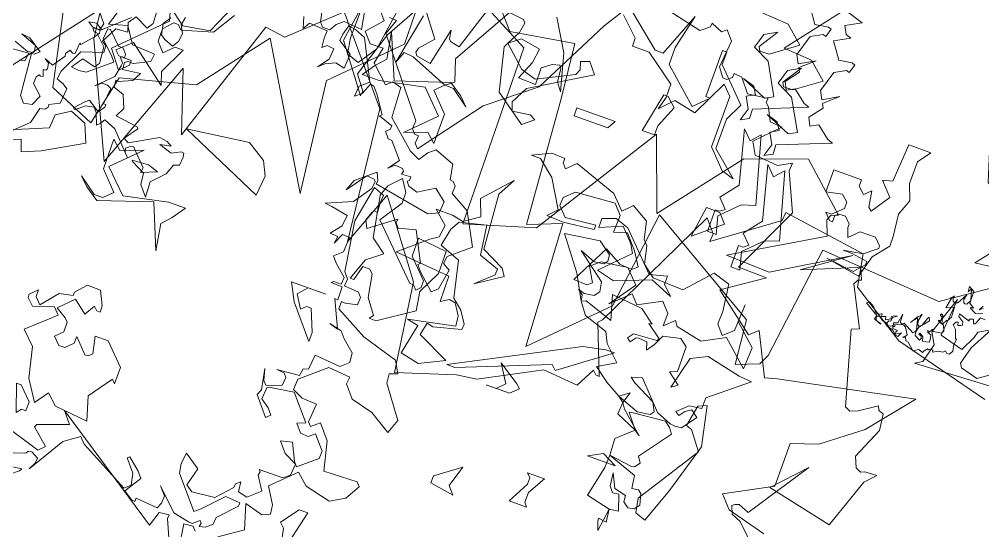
# Model space of a CAD drawing. Header units: metres. Extents: x -71 to 881, y -503 to 661.
# Drawn here: x 170.126 to 174.411, y 543.373 to 545.649 of the extents above; entities that cross this region are included whole.
import ezdxf

# ---------------------------------------------------------------- set-up
doc = ezdxf.new("R2010")
doc.units = ezdxf.units.M
doc.layers.add('04. Pisos', color=8, linetype='Continuous', lineweight=5)
doc.layers.add('ARBRE', color=100, linetype='Continuous', lineweight=13, true_color=0x00ff3f)

# ---------------------------------------------------------------- blocks, each defined once
blk = doc.blocks.new('WMF2', base_point=(0, 0.01))
at = {"color": 251, "lineweight": 0, "true_color": 0x636466}
for points in [[(81.23, -212.64), (86.45, -202.37), (92.4, -197.64), (98.49, -189.57), (98.99, -190.16), (98.92, -191.16), (99.46, -191.2), (99.98, -191.79), (99.88, -192.88), (107.36, -202.17), (106.64, -204.2), (107.63, -204.27)], [(174.7, -43.59), (173.01, -29.2), (166.39, -14.78), (160.89, -29.58), (158.19, -21.39), (152.68, -38.14), (149.95, -37.75), (143.85, -43.43), (139.57, -38.33), (135.29, -33.25), (133.39, -15.7), (130.63, -23.1), (123.64, -13.73), (121.99, -1.9), (114.39, -4.34), (111.72, -4.67), (103.98, -8.76), (99.27, -8.35), (97.95, -10.89), (97.46, -10.41), (97.02, -10.37), (99.54, -16.88), (99.06, -17.38), (95.41, -24.9), (90.83, -34.32), (89.42, -32.65), (89.51, -31.56), (81.64, -37.29), (81.55, -38.39), (70.38, -36.78), (69.61, -32.48), (62.22, -27.79), (49.27, -24.43)], [(39.67, -158.01), (44.92, -159.4), (46.44, -161.06), (40.43, -164.26), (40.42, -170.12), (36.91, -171.27), (31.95, -175.08), (27.13, -180.99), (44.83, -177.37), (46.41, -176.96), (49.12, -182.48), (50.2, -181.46), (55.69, -185.68), (50.55, -189.17), (54.41, -189.22), (50.23, -198.2), (52.48, -203.12), (52.39, -204.21), (54.12, -203.26), (57.28, -203.53), (58.15, -205.15), (55.25, -208.11), (56.89, -208.24), (57.74, -209.97), (58.25, -210.45), (58.2, -211), (60.88, -210.67), (62.28, -212.43), (63.37, -212.54), (63.42, -211.98), (64, -211.48), (64.56, -211.53), (65.45, -212.71), (65.14, -216.33), (66.13, -217.51), (66.73, -217.02), (68.24, -217.69), (68.28, -217.15), (69.45, -216.26), (77.76, -218.17), (81.23, -212.64), (81.23, -212.64)], [(122.03, -4.59), (121.2, -8.62), (122.72, -8.94), (116.58, -10.22), (116.74, -11.56), (117.68, -13), (118.53, -13.17), (119.53, -12.5), (119.62, -15.95), (127.05, -16.59), (123.52, -19.64), (122.5, -20.31), (122.25, -21.93), (124.05, -23.52), (121.84, -23.52), (120.32, -23.2), (118.31, -24.55), (119.17, -26.74), (115.88, -30.39), (117.14, -28.09), (116.53, -20.76), (113.49, -19.25), (112.89, -18.34), (116.25, -16.14), (114.07, -18.14), (114, -18.92), (116.7, -19.9), (117.23, -23.8), (120.73, -22.94), (121.42, -21.76), (121.9, -19.39), (119.14, -18.3), (118.02, -13.51), (116.67, -12.35), (115.65, -10.82), (115.72, -10.05), (119.34, -9.11), (120.19, -9.29), (120.53, -7.61), (116.29, -5.59), (119.5, -4.04), (122.03, -4.59), (122.03, -4.59)], [(100.3, -13.3), (97.37, -13.9), (96.16, -13.9), (102.61, -9.16), (103.21, -9.75), (114.9, -5.14), (116, -5.14), (100.3, -13.3), (100.3, -13.3)], [(227.2, -134.24), (237.13, -121.84), (221.43, -123.58)], [(178.67, -34.61), (175.87, -21.54), (169.72, -18.91), (168.26, -25.61), (158.55, -28.14), (151.66, -37.02), (141.23, -19.49), (142.97, -34.33), (135.13, -42.17), (135.3, -53.01)], [(129.01, -55.27), (122.91, -48.29), (114.53, -49.68), (113.77, -42.55), (112.45, -25.61), (108.09, -27.35), (107.21, -10.78), (98.49, -19.49), (96.74, -32.59), (81.64, -23.67), (81.04, -17.76), (78.09, -18.94), (77.45, -20.28), (75.41, -35.48), (59.11, -34.32), (48.77, -41.31), (47.36, -41.88), (58.37, -50.92), (61.87, -62.25), (50.47, -66), (62.16, -71.92), (61.59, -70.48), (52.23, -72.98), (53.36, -78.3)], [(40.11, -155.63), (43.05, -158.46), (44.35, -159.02), (44.76, -160.04), (44.45, -160.3), (43.92, -160.51), (42.49, -159.91), (37.1, -168.03), (40.97, -163.9), (32.15, -161.95), (29.82, -168.64), (28.52, -170), (30.14, -169.93), (30.65, -169.72), (31.37, -170.03), (31.94, -171.46), (30.17, -175.61), (30.45, -177.74), (31.15, -178.04), (31.35, -178.56), (33.6, -177.07), (34.61, -176.66), (35.32, -176.96), (38.04, -186.65), (37.02, -187.05), (39.7, -192.27), (39.35, -192.88), (38.94, -193.04), (39.56, -194.57), (39.97, -194.4), (46.81, -191.62), (41.05, -195.63), (50.47, -189.97), (56.38, -190.15), (44.99, -196.88), (45.76, -198.84), (45.47, -199.54), (44.55, -199.92), (50.64, -205.39), (58.51, -202.62), (66.66, -192.17), (70.16, -201.76), (80.62, -185.19), (89.7, -182.43), (90.01, -206.45), (97.85, -210.62)], [(95.41, -24.9), (93.1, -25.5), (93.1, -24.4), (91.88, -23.19), (94.81, -24.4), (99.43, -22.59), (101.87, -23.19), (98.33, -26.72), (98.94, -27.82), (100.65, -29.64), (103.57, -28.43), (103.57, -29.64), (101.87, -30.26), (100.05, -29.64), (95.41, -24.9), (95.41, -24.9)], [(57.77, -28.84), (58.63, -30.3), (56.93, -35.37), (57.37, -30.33), (54.22, -29.5), (53.25, -31.47), (53.04, -32.3), (51.55, -33.16), (53.17, -30.11), (53.78, -27.79), (53.47, -27.25), (51.12, -26.63), (45.81, -30.31), (45.66, -26.44), (59.37, -25.77), (58.42, -26.33), (57.77, -28.84), (57.77, -28.84)], [(52.7, -34.11), (53.34, -34.14), (53.62, -33.41), (53.77, -33.15), (53.9, -33.1), (53.97, -33.15), (54.13, -33.69), (54.66, -33.51), (54.57, -33.25), (56.09, -33.72), (56.03, -33.37), (55.31, -32.87), (55.2, -32.49), (55.39, -32.36), (55.77, -32.24), (55.88, -32.62), (56.15, -32.56), (56.36, -32.12), (55.85, -31.63), (55.46, -30.55), (55.3, -30.46), (55.43, -29.76), (55.24, -28.88), (55.5, -28.39), (55.87, -28.34), (56.16, -28.62), (56.42, -28.33), (56.99, -28.28), (57.65, -27.88), (57.72, -28.12), (58.03, -28.17), (58.25, -27.98), (58.41, -28.05), (58.73, -27.66), (58.86, -27.41), (59.43, -27.6), (60.1, -27.17), (61.07, -28.04), (61.37, -28.09), (61.58, -28.52), (61.97, -28.4), (61.62, -28.65), (61.49, -28.9), (62.03, -29.74), (62.37, -29.92), (63.43, -29.61), (63.34, -29.34), (63.61, -29.26), (63.52, -29), (62.86, -28.99), (63.01, -28.72), (62.94, -28.47), (62.26, -28.88), (62.57, -28.28), (62.89, -28.34), (63.48, -28.85), (64.34, -29.1), (64.6, -29.45), (65.11, -29.53), (65.65, -29.92), (65.93, -29.83), (66.02, -29.66), (65.89, -29.26), (65.11, -29.09), (65.26, -29.04), (66.15, -29.41), (66.02, -29.89), (67.84, -30.97), (67.51, -31.22), (66.81, -30.85), (66.26, -30.24), (65.89, -30.14), (65.56, -30.31), (65.43, -30.34), (65.4, -29.99), (64.88, -30.15), (64.76, -29.76), (64.15, -30.11), (64.22, -30.34), (64, -30.58), (63.48, -30.72), (64.02, -30.36), (64.06, -29.83), (64.32, -29.76), (64.47, -29.5), (64.37, -29.25), (64.12, -29.12), (63.68, -29.31), (63.59, -29.47), (63.68, -29.74), (63.15, -29.91), (62.91, -31.2), (62.89, -30.2), (62.83, -30.07), (62.59, -29.93), (62.37, -30.14), (60.91, -29.37), (60.7, -29.58), (60.56, -29.85), (60.92, -31.25), (60.95, -31.35), (61.49, -30.77), (61.62, -30.52), (60.95, -31.58), (60.73, -31.77), (60.58, -32.05), (60.79, -31.06), (60.63, -30.55), (60.45, -30.45), (60.1, -30.71), (59.75, -31.73), (59.62, -31.98), (59.42, -31.56), (60.41, -30.31), (60.57, -29.63), (60.56, -29.41), (60.48, -29.15), (59.78, -28.78), (59.61, -29.12), (59.81, -29.35), (60.09, -29.48), (59.99, -29.66), (59.52, -29.31), (59.36, -28.78), (58.88, -28.85), (58.48, -28.96), (58.53, -29.53), (58.63, -29.93), (59.11, -30.07), (59.2, -30.34), (58.98, -30.11), (58.66, -30.69), (58.5, -30.4), (57.42, -30.59), (57.23, -30.94), (57.5, -31.63), (57.97, -31.77), (58.34, -31.96), (58.03, -32.11), (58.06, -32.48), (58.09, -32.59), (58.37, -32.72), (58.26, -32.91), (58, -32.77), (57.77, -31.77), (57.68, -31.73), (57.33, -32.4), (57.28, -32.27), (56.9, -32.97), (56.98, -34.3), (57.97, -33.85), (57.74, -35.15), (57.85, -35.31), (57.61, -35.42), (57.47, -35.67), (57.52, -35.37), (57.39, -34.96), (57.14, -34.83), (56.74, -34.96), (56.01, -36.34), (56.16, -35.64), (56.04, -35.25), (55.87, -35.15), (55.61, -35.22), (55.28, -35.83), (55.72, -37.28), (56, -36.77), (56.07, -37.45), (55.3, -37.06), (55.27, -35.48), (54.61, -35.03), (54.96, -35), (55.02, -34.9), (54.16, -34.45), (53.24, -34.74)], [(53.43, -35.41), (53.84, -35.06), (53.53, -35.66)], [(169.87, -28.84), (169.25, -28.23), (167.56, -28.23), (167.56, -27.6), (168.66, -26.5), (170.48, -28.84), (164.64, -34.67), (165.12, -36.39), (162.8, -34.67), (159.28, -35.28), (156.97, -40.52)], [(156.97, -38.21), (158.8, -35.28), (162.8, -34.07), (163.41, -34.67), (164.03, -34.67), (165.12, -33.45), (165.12, -31.75), (164.03, -30.53), (162.8, -31.75), (161.71, -31.75), (163.41, -28.23), (162.8, -26.5), (168.04, -30.53), (169.87, -28.84), (169.87, -28.84)], [(85.82, -32.33), (85.2, -32.33), (84.59, -32.83), (85.82, -34.04), (83.99, -36.36), (85.82, -43.43), (84.59, -42.2), (83.5, -43.43), (81.06, -34.64), (82.88, -34.04), (85.2, -31.73), (84.59, -29.42), (85.82, -29.42), (85.82, -32.33), (85.82, -32.33)], [(127.86, -39.54), (126.03, -38.33), (124.94, -37.24), (127.24, -38.94), (128.46, -38.94), (129.55, -37.85), (127.24, -35.41), (127.24, -31.39), (128.46, -32.48), (131.38, -31.39), (127.86, -34.91), (130.76, -37.85), (136.62, -36.62), (138.93, -36.62), (137.71, -38.33), (136.62, -39.54), (137.23, -43.08), (134.79, -37.24), (127.86, -39.54), (127.86, -39.54)], [(90.23, -35.66), (89.63, -35.66), (89.02, -36.14), (90.23, -37.37), (88.4, -39.67), (90.23, -46.74), (89.02, -45.52), (87.92, -46.74), (85.48, -37.97), (87.31, -37.37), (89.63, -35.05), (89.02, -32.72), (90.23, -32.72), (90.23, -35.66), (90.23, -35.66)], [(70.82, -34.21), (69.59, -35.56), (69.59, -35.99), (71.7, -36.34), (72.94, -36.34), (70.38, -36.78), (68.72, -38.1), (68.72, -38.45), (69.59, -39.32), (71.7, -39.32), (72.94, -38.1), (73.38, -39.32), (73.38, -39.76), (74.16, -40.55), (75.04, -40.55), (75.48, -40.2), (75.48, -39.32), (75.92, -39.32), (76.72, -40.2), (75.92, -40.2), (74.6, -41.44), (74.6, -42.32), (75.48, -43.11), (77.6, -42.67), (77.6, -45.66), (73.81, -45.66), (73.81, -44.79), (72.94, -44), (72.05, -44.79), (71.7, -42.67), (71.26, -42.32), (69.59, -44.79), (71.26, -46.54), (69.94, -46.89), (69.59, -52), (66.59, -52), (67.83, -50.32), (67.83, -47.34), (67.04, -45.22), (67.83, -43.11), (67.48, -40.2), (67.48, -38.89), (69.16, -36.78), (69.94, -33.86), (74.6, -34.65), (70.82, -34.21), (70.82, -34.21)], [(117.85, -52.09), (115.45, -48.04), (114.13, -43.19), (114.93, -44.29), (115.11, -45.98), (115.4, -46.38), (116.35, -46.16), (117.52, -45.28), (117.5, -42.97), (119.86, -43.05), (118.8, -45.54), (118.53, -47.44), (121.17, -47.9), (122.64, -46.8), (121.69, -48.6), (121.49, -49.97), (121.78, -50.35), (123.77, -50.57), (128.28, -42.59), (127.38, -39.75), (128.46, -38.94), (133.52, -40.99), (134.82, -41.11), (135.39, -39.6), (134.06, -46.44)], [(135.36, -46.55), (137.61, -42.55), (139.52, -36.52), (138.12, -34.62), (138.22, -33.95), (142.72, -39.97), (141.89, -45.21), (141.95, -40.55), (141.61, -38.48), (139.96, -37.89), (138.27, -40.36), (137.04, -48.82)], [(135.07, -48.6), (131.68, -44.07), (133.27, -42.27), (133.42, -41.67), (133.14, -41.28), (131.16, -40.93), (130.09, -45.87), (129.9, -44.79), (129.67, -44.48), (128.38, -44.23), (126.63, -49.66)], [(122.64, -46.8), (119.8, -44.2), (117.78, -43.62), (113.05, -45.94), (112.69, -46.71), (113.05, -47.75), (111.9, -48.16), (110.76, -46.76), (118.41, -42.1), (119.56, -39.88), (119.15, -38.74), (116.82, -39.05), (116.04, -38.68), (117.45, -37.54), (121.56, -40.46), (122.95, -46.17), (122.64, -46.8), (122.64, -46.8)], [(99.65, -46.23), (100.87, -43.31), (100.87, -42.08), (102.57, -42.08), (101.47, -47.33), (100.87, -47.33), (99.65, -46.23), (99.65, -46.23)], [(82.59, -63.67), (82.02, -62.61), (81.29, -62.4), (83.29, -61.31), (81.8, -59.17), (80.03, -59.45), (79.63, -59.31), (79.98, -58.16), (80.39, -58.29), (81.86, -57.49), (82.69, -54.71), (82.12, -53.66), (80.09, -54.82), (81.89, -53.24), (81.61, -52.7), (82.93, -50.96), (82.44, -49.93), (81.38, -50.49), (79.67, -49.09), (78.94, -48.87), (85.72, -46.19), (85.64, -44.92), (86.71, -44.35), (86.21, -45.98), (87.01, -47.47), (85.95, -48.04), (86.55, -49.02), (88.1, -49.47), (84.71, -48.03), (83.64, -48.6), (85.9, -52.66), (88.14, -53.77), (87.55, -55.72), (85.96, -56.58), (87.61, -54.06), (87.34, -53.53), (86.07, -53.59), (82.77, -55.98), (85.1, -58.01), (88.93, -58.28), (83.26, -65.56), (80.58, -64.76), (82.59, -63.67), (82.59, -63.67)], [(87.73, -64.61), (86.24, -62.48), (84.47, -62.76), (84.07, -62.63), (84.4, -61.49), (84.81, -61.62), (86.3, -60.82), (87.13, -58.03), (86.56, -56.98), (84.52, -58.13), (86.33, -56.54), (86.04, -56.01), (87.37, -54.28), (86.87, -53.24), (85.82, -53.82), (84.11, -52.42), (83.35, -52.19), (90.12, -49.5), (90.07, -48.23), (91.12, -47.66), (90.64, -49.3), (91.42, -50.77), (90.37, -51.37), (90.96, -52.33), (92.52, -52.8), (89.13, -51.34), (88.07, -51.91), (90.31, -55.97), (92.58, -57.08), (91.99, -59.05), (90.39, -59.91), (92.05, -57.37), (91.75, -56.85), (90.49, -56.9), (87.19, -59.31), (89.51, -61.33), (93.35, -61.59)], [(108.98, -204.68), (108.09, -203.61), (109.95, -201.54), (108.82, -200.21), (107.05, -200.28), (107.47, -198.09), (105.17, -195.92), (104.39, -196.59), (103.18, -196.28), (102.97, -192.24), (99.24, -188.97), (97.85, -188.34), (97.03, -189.52), (96.18, -190.24), (93.53, -189.23), (93.18, -187.24), (92.71, -187.16), (92.29, -186.66), (92.32, -185.67), (89.73, -184.22), (87.53, -180.05), (90.18, -177.78), (90.31, -176.8), (89.34, -176.22), (89.8, -173.49), (90.58, -172.83), (92.72, -174.77), (93.38, -175.55), (93.1, -175.8), (95.08, -179.67), (97.34, -179.08), (97.82, -179.64), (97.78, -180.15), (101.14, -177.68), (101.63, -178.7), (101.22, -179.9), (100.95, -180.15), (100.54, -180.1), (100.64, -181.36), (100.55, -182.4), (102.01, -182.98), (102.92, -178.07), (101.94, -171.52), (101.24, -170.69), (101.31, -169.75), (99.34, -169.6), (98.87, -169.05), (98.94, -168.01), (100.49, -167.68), (101, -167.72), (101.03, -166.73), (96.75, -164.41), (91.89, -162.99), (91.03, -161.43), (92.05, -161.03), (91.94, -159.79), (89, -155.76), (89.67, -153.85), (92.49, -155.57), (95.44, -156.33), (96.81, -157.94), (96.68, -158.92), (99.66, -159.16), (102.89, -156.4), (103, -154.96), (101.56, -154.29), (99.54, -154.17), (99.73, -151.7), (99.31, -151.21), (98.26, -152.1), (96.65, -150.2), (95.72, -146.4), (91.23, -146.56), (90.77, -146.01), (91.89, -144.08), (93.76, -142.97), (97.21, -143.77), (98.75, -145.15), (101.81, -142.17), (100.48, -140.04), (100.32, -138.84), (101.34, -138.36), (103.76, -139.06), (102.79, -135.77), (105.69, -133.77)], [(108.73, -133.49), (109.15, -133.99), (110.39, -133.89), (109.93, -130.65)], [(111.62, -131.51), (112.63, -133.81), (112.58, -134.33), (113.9, -134.17), (114.51, -132.19), (129.81, -142.39), (128.59, -140.94), (132.57, -139.47), (132.73, -139.13), (130.53, -137.19), (131.32, -136.44), (136.79, -138.11)], [(134.72, -131.45), (132.62, -133.14), (132.44, -133.48), (135.45, -133.06)], [(138.75, -133.52), (132.62, -135.52), (132.46, -135.87), (131.99, -135.96), (131.01, -135.45), (131.05, -134.73), (131.55, -133.76), (128.65, -138.59), (126.7, -139.98), (125.97, -139.17), (125.32, -138.84), (119.23, -135.58), (118.45, -136.25), (118.79, -137.79), (120.16, -139.39), (119.88, -139.63), (118.23, -138.25), (117.58, -137.48), (118.99, -135.3), (117.81, -134.49), (117.3, -134.44), (117.31, -134.91), (114.32, -134.66), (114, -135.42), (113.97, -136.41), (114.88, -137.47), (112.09, -134.75), (109.9, -134.31), (109.39, -134.27), (108.55, -134.98), (108.32, -134.71), (108.41, -134.24), (107.65, -134.4), (106.82, -135.1), (106.74, -136.05), (104.54, -138.4), (104.55, -138.87), (106.51, -139.03), (108.95, -136.47), (109.72, -135.82), (113.14, -139.82), (113.34, -141.07), (113.17, -142.56), (111.11, -141.15), (111.72, -138.72), (110.83, -138.12), (107.79, -138.4), (105.92, -140.47), (105.88, -141), (105.33, -141.47), (105.18, -140.15), (103.95, -139.86), (102.35, -141.23), (103.5, -143.03), (103.41, -143.5), (103.65, -143.77), (100.39, -143.77), (99.59, -144.43), (99.47, -145.98), (101.18, -146.84), (102.3, -148.17), (100.78, -148.52), (99.7, -146.26), (99.24, -145.7), (96.84, -147.73), (96.81, -148.71), (98.38, -150.55), (99.16, -149.88), (100.2, -149.96), (101.09, -151.02), (100.03, -151.47), (102.77, -154.68), (106.07, -154.17), (106.29, -153.98), (106.42, -152.45), (105.24, -151.63), (104.58, -150.84), (105.14, -150.36), (107.17, -152.77), (106.84, -153.51), (107.36, -156.24), (106.96, -154.77), (106.52, -154.26), (104.73, -154.84), (104.51, -155.03), (104.42, -156.07), (104.84, -156.57), (105.88, -156.64), (102.86, -156.92), (102.73, -157.89), (102.04, -158.1), (101.88, -160.07), (98.36, -159.78), (97.31, -160.68), (97.47, -161.98), (99.06, -163.31), (99.78, -164.14), (101.47, -164.52), (100.3, -164.17), (101.94, -167.79), (101.51, -167.75), (101.59, -169.52), (103.08, -169.59), (102.8, -169.82), (101.82, -169.79), (101.75, -170.73), (103.34, -172.15), (104, -172.92), (102.95, -173.82), (102.84, -175.84), (103.82, -175.87), (104.45, -174.47), (104.32, -175.45), (105.36, -175.53), (104.26, -176.94), (104.08, -178.42), (106.33, -178.82), (107.3, -178.94), (103.92, -180.38), (102.29, -182.75), (102.16, -183.73), (102.39, -184), (103.43, -184.08), (105.34, -181.48), (104.76, -182.94), (102.36, -184.98), (101.88, -183.96), (101.97, -183.49), (94.36, -182.12), (93.06, -182.73), (92.94, -184.28), (94.55, -185.59), (96.67, -184.27), (97.88, -184.67), (98.3, -185.17), (98.08, -185.36), (98.04, -185.87), (99.3, -185.77), (99.21, -186.22), (99.44, -186.5), (100.48, -186.59), (101.25, -185.92), (100.16, -187.33), (101.95, -189.45), (102.48, -189.49), (103.14, -190.28), (102.64, -190.71), (102.6, -191.22), (104.51, -191.89), (104.23, -192.12), (105.81, -194.43), (106.51, -195.26), (106.98, -195.35), (107.6, -193.84), (108.41, -193.19), (108.29, -194.62), (107.17, -195.57), (109.76, -200.75), (111.21, -201.34), (112.19, -201.47), (112.55, -200.2), (112.63, -199.28), (110.76, -198.09), (110.9, -196.12), (112.13, -196.43), (113.42, -195.8), (114.19, -195.14), (113.09, -196.56), (112.98, -198.01), (113.96, -198.14), (114.51, -197.67), (114.61, -198.91), (114.58, -199.9), (117.07, -200.09), (117.61, -199.16), (118.02, -200.63)], [(116.12, -202.24), (115.77, -200.72), (115.3, -200.17), (114.31, -200.14), (113.77, -201.07), (112.93, -201.79), (110.47, -201.58), (110.98, -204.31)], [(105.82, -129.54), (97.54, -134.76), (98.14, -137.7), (98.75, -138.3), (97.05, -140.62), (95.83, -140.62), (97.05, -135.38), (101.69, -130.15), (105.21, -126.6), (106.3, -127.7), (105.82, -129.54), (105.82, -129.54)], [(134.49, -141.88), (134.49, -140.66), (135.1, -140.66), (135.58, -140.05), (136.81, -143.6), (136.19, -143.6), (134.49, -141.88), (134.49, -141.88)], [(132.52, -143.85), (133.8, -142.07), (135.57, -144.77), (136.49, -148.75), (138.25, -150.51), (134.73, -153.67), (135.57, -154.51), (138.25, -153.67), (139.17, -154.51), (139.17, -154.97), (138.25, -155.89), (138.25, -154.97), (137.42, -154.14), (135.57, -156.36), (133.8, -156.73), (133.8, -157.19), (132.52, -158.58), (130.73, -158.58), (129.81, -156.73), (129.81, -155.89), (130.27, -155.89), (130.73, -156.36), (131.57, -154.97), (133.35, -156.36), (135.2, -154.51), (133.8, -153.67), (133.35, -153.21), (133.35, -151.92), (134.27, -150.97), (133.35, -150.05), (132.52, -150.05), (131.57, -150.97), (131.57, -151.92), (129.81, -150.05), (129.35, -150.05), (128.88, -150.51), (129.35, -152.75), (127.59, -152.75), (124.91, -150.05), (124.91, -147.83), (125.36, -148.29), (127.59, -145.23), (126.66, -142.07), (131.11, -142.53), (132.52, -143.85), (132.52, -143.85)], [(82.25, -150.59), (79.04, -152.94), (79.92, -150.11), (79.04, -149.13), (82.25, -149.63), (82.25, -150.59), (82.25, -150.59)], [(59.93, -151.15), (60.32, -152.23), (60.38, -152.67), (59.29, -152.55), (59.49, -154.26), (58.26, -154.43), (58.99, -156.48), (59.78, -156.36), (60.39, -157.12), (60.6, -158.84), (59.69, -157), (58.12, -156.61), (58.04, -155.76), (57.3, -155.21), (56.47, -155.37), (55.94, -156.07), (56.34, -157.53), (56.79, -157.86), (57.66, -157.75), (57.9, -159.41), (61.78, -160.83), (58.66, -160.38), (58.28, -160.48), (57.75, -161.18), (58.26, -161.95), (55.2, -166.06), (55.75, -166.8), (56.5, -167.36), (60.96, -166.95), (61.31, -166.89), (59.77, -164.96), (59.07, -164.44), (62, -167.02), (62.51, -167.79), (63.26, -168.35), (60.34, -167.25), (58.66, -167.5), (58.28, -168), (58.89, -169.15), (61.9, -170.7), (62.6, -171.21), (61.18, -171.65), (57.84, -168.06), (55.81, -167.24), (55.17, -167.15), (54.29, -167.27), (52.87, -169.18), (53.82, -169.88), (54.6, -169.37), (55.15, -168.63), (55.66, -169.01), (54.32, -170.26), (52.66, -170.5), (52.66, -171.97), (47.81, -175.9), (49.56, -176.04), (54.15, -177.07), (56.26, -176.06), (57.34, -171.75), (56.54, -172.31), (58.19, -173.55), (57.21, -173.91), (57.26, -177.31), (58.26, -178.06), (60.53, -177.56), (61.17, -176.18), (61.91, -175.17), (62.25, -176.19), (63.37, -176.26), (63.72, -176.21), (64.28, -175.46), (64.78, -175.83), (64.22, -176.58), (61.08, -176.8), (60.89, -177.07), (62.8, -178.48), (62.37, -178.54), (64.31, -180), (68.46, -180.44), (67.52, -177.18), (71.39, -178.5), (71.97, -178.23), (72.13, -179.07), (72.84, -179.59), (71.95, -179.32), (70.65, -179.51), (70.12, -180.21), (70.34, -181.46), (74.19, -184.37), (72.12, -183.59), (70.89, -183.77), (70.51, -184.27), (70.59, -185.1), (72.3, -186.38), (76.95, -185.71), (73.74, -181.48), (71.97, -178.23), (70.82, -176.69), (67.68, -175.65), (66.98, -174.25), (64.97, -172.31), (67.26, -170.98), (65.32, -169.52), (63.26, -168.35), (62.04, -169.25), (62.51, -167.79), (62.6, -166.17), (59.77, -164.96), (61.9, -163.05), (61.78, -160.83), (61.83, -159.09), (62.73, -154.97), (59.49, -154.26), (59.93, -151.15), (59.93, -151.15)], [(70.48, -153.72), (70.48, -154.59), (70.98, -155.09), (68.65, -155.09), (70, -152.75), (70, -151.4), (69.61, -150.88), (71.95, -150.88), (70.48, -153.72), (70.48, -153.72)], [(56.45, -156.83), (51.18, -165.09), (52.99, -167.49), (53.79, -167.78), (53.24, -170.6), (52.14, -171.11), (51.01, -165.85), (52.98, -159.15), (54.67, -154.45), (56.12, -154.97), (56.45, -156.83), (56.45, -156.83)], [(62.6, -160.74), (60.66, -159.76), (64.44, -159.76), (62.6, -160.74), (62.6, -160.74)], [(105.63, -167.93), (106.73, -166.71), (105.63, -165.01), (105.03, -165.6), (104.42, -165.6), (103.21, -162.7), (103.21, -161.47), (106.73, -165.6), (107.95, -167.93), (103.21, -167.93), (105.63, -167.93), (105.63, -167.93)], [(78.47, -163.95), (77.51, -164.92), (78.97, -167.27), (76.15, -165.41), (75.64, -164.92), (76.63, -163.95), (79.84, -163.95), (78.47, -163.95), (78.47, -163.95)], [(138.94, -175.74), (144.01, -172.85), (146.39, -171.88), (146.93, -173.42), (151.56, -171.55), (151.13, -168.2), (150.13, -165.91), (148.68, -166.49), (149.35, -164.92), (151.24, -166.38), (151.67, -169.75), (153.13, -172.22), (143.98, -176.02), (143.88, -177.83), (142.05, -179.02), (139.92, -178.12), (138.94, -175.74), (138.94, -175.74)], [(135.09, -169.28), (136.91, -170.51), (138.01, -171.61), (135.68, -169.9), (134.47, -169.9), (133.38, -170.99), (135.68, -173.42), (135.68, -177.45), (134.47, -176.35), (131.54, -177.45), (135.09, -173.91), (132.16, -170.99), (126.32, -172.2), (124, -172.2), (125.23, -170.51), (126.32, -169.28), (125.71, -165.75), (128.13, -171.61), (135.09, -169.28), (135.09, -169.28)], [(96.52, -167.41), (97.97, -169.37), (98.48, -172.36), (98.99, -172.89), (99.94, -172.89), (100.46, -170.92), (100.97, -170.92), (99.94, -173.81), (97.97, -175.37), (99.94, -176.82), (100.97, -182.31), (100.46, -183.77), (98.99, -185.32), (97.97, -183.77), (97.97, -182.31), (99.94, -179.3), (93.53, -172.89), (93, -172.89), (92.49, -172.36), (91.96, -172.89), (91.96, -173.81), (94.45, -176.31), (94.45, -178.79), (90.5, -178.38), (90.5, -175.37), (91.96, -172.36), (91.54, -169.88), (96, -166.89), (96.93, -166.89), (96.52, -167.41), (96.52, -167.41)], [(129.33, -171.8), (130.44, -173.14), (130.63, -174.64), (132.41, -175.52), (132.57, -175.72), (130.37, -175.88), (129, -175.39), (131.03, -174.57), (130.92, -175.27), (132.78, -177.2), (132.94, -177.4), (133.27, -177.39), (133.89, -176.89), (133.76, -176.39), (133.25, -175.78), (136.03, -178.75), (137.63, -179.42), (138.03, -178.75), (138.43, -178.41), (139, -179.91), (139.48, -180.48), (140.6, -180.25), (141.77, -179.29), (141.95, -179.48), (140.94, -180.66), (140.37, -181.13), (138.81, -180.09), (138.2, -180.94), (138.17, -181.3), (138.5, -181.3), (138.3, -183.46), (138.84, -183.71), (139.55, -183.74), (140.34, -183.1), (138.33, -185.08), (138.01, -186.66), (137.96, -187.04), (138.47, -187.64), (138.27, -187.81), (137.93, -187.74), (138.03, -188.28), (138.55, -188.89), (139.2, -188.95), (140.91, -190.59), (141.25, -190.57), (141.38, -189.16), (139.54, -187.38), (139.07, -186.81), (142.01, -184.38), (142.93, -184.24), (144.01, -184.38), (142.96, -185.86), (141.2, -185.39), (140.77, -186.02), (140.94, -188.21), (142.43, -189.6), (142.8, -189.62), (143.13, -190.05), (142.18, -190.14), (141.95, -191.03), (142.93, -192.19)], [(151.95, -185.01), (149.99, -184.32), (149.29, -184.43), (149.15, -184.65), (149.29, -185.38), (151.47, -186.21), (150.33, -186.08), (148.46, -184.81), (149.07, -184.27), (149.41, -184.25), (148.91, -178.66), (148.24, -177.88), (147.12, -178.09), (146.52, -179.46), (147.86, -180.69), (147.82, -181.61), (147.53, -182), (147.35, -181.89), (146.99, -181.96), (147.31, -182.82), (146.97, -182.85), (146.83, -183.07), (146.96, -183.8), (147.57, -184.22), (146.37, -183.73), (145.25, -185.38), (145.32, -185.75), (144.9, -186.35), (144.5, -186.09), (144.14, -186.16), (144.04, -187.62), (143.83, -187.48), (142.52, -189.03), (142.08, -189.67), (142.11, -190.02), (143.28, -190.18), (143.89, -190.6), (142.85, -190.79), (141.99, -190.19), (138.87, -193)], [(132.35, -195.35), (132.53, -194.25), (131.99, -193.25), (132.12, -192.12), (132.68, -191.29), (133.87, -191.79), (134.49, -192.21), (134.79, -193.63), (134.09, -194.68)], [(136.09, -194.82), (135.98, -193.22), (136.53, -192.38), (138.34, -193.29), (139.06, -192.24), (138.68, -191.03), (140.3, -190.91), (141.35, -188.87), (140.74, -188.44), (140.72, -187.54), (143.51, -186.63), (145.06, -183.4), (145.23, -182.31), (144.26, -181.94), (143.6, -181.51), (143.77, -179.46), (145.1, -178.82), (145.07, -178.48), (145.34, -178.09), (146.02, -177.93), (146.55, -175.84), (149.03, -173.49)], [(150.64, -182.91), (149.91, -183.05), (149.78, -184.18), (153.37, -183.87)], [(140.84, -192.91), (141.38, -191.16), (138.98, -191.83), (137.57, -189.7), (134.5, -189.55), (134.6, -188.51), (136.69, -187.48), (137.39, -187.51), (137.76, -187.2), (137.7, -186.3), (135.35, -186.6), (135.98, -185.39), (137.66, -184.67), (138.03, -184.72), (137.93, -183.77), (136.52, -183.3), (135.82, -181.61), (136.44, -180.4), (133.42, -179.96), (133.25, -179.75), (134.5, -178.03), (133.81, -177.64), (130.21, -179.65), (129.13, -179.52), (128.46, -179.11), (129.89, -178.8), (128.13, -178.26), (126.98, -178.88), (126.62, -178.83), (126.51, -178.31), (126.62, -177.18), (127.36, -176.92), (127.86, -175.55), (129.43, -173.88), (129.33, -171.8), (129.33, -171.8)], [(52.76, -180.21), (55.75, -178.63), (59.24, -179.37), (59.71, -180), (60.98, -178.83), (60.92, -180.53), (62.07, -181.8), (65.07, -180.21), (66.12, -181.35), (68.53, -179.14), (66.06, -182.57), (67.81, -184.35), (71.26, -183.89), (72.51, -182.83), (71.38, -180.95), (72, -180.48), (73.83, -180.56), (71.19, -185.7), (68.92, -184.4), (67.21, -184.32), (66.57, -184.91), (67.73, -186.66), (69.36, -188.54), (71.08, -188), (71, -190.33), (72.16, -191.6), (77.42, -191.2), (78.69, -190.03), (78.74, -188.92), (77.57, -187.67), (73.52, -188.11), (73.54, -187.51), (77.6, -187.05), (79.9, -187.14), (78.75, -188.32), (80.93, -191.95), (83.16, -193.74), (84.39, -193.79), (82.02, -194.91), (80.2, -194.84), (80.22, -194.22), (79.64, -193.6), (78.5, -194.76), (72.73, -192.72), (70.97, -190.94), (69.83, -192.11), (67.56, -190.81), (67.04, -188.46), (66.45, -187.83), (65.94, -185.49), (64.29, -184.21), (60.16, -184.05), (57.09, -187.45), (54.82, -186.75), (54.35, -183.2), (54.41, -181.49), (53.37, -180.24), (52.1, -181.39), (51.95, -184.94), (52.04, -182.63), (49.22, -180.06), (49.34, -177.15), (52.76, -180.21), (52.76, -180.21)], [(116, -176.89), (115.75, -179.59), (116.63, -181.42), (119.11, -182.97), (127.36, -181.9), (116, -176.89), (116, -176.89)], [(59.05, -195.06), (57.96, -193.84), (61.5, -190.92), (60.89, -195.06), (59.05, -195.06), (59.05, -195.06)], [(62.92, -202.64), (62.92, -209.57), (64.13, -210.8), (66.44, -206.05), (69.38, -206.67), (71.07, -204.94), (70.59, -206.67), (70.59, -208.49), (74.6, -211.4), (76.92, -211.4), (76.92, -212.49), (79.35, -214.81)], [(80.44, -217.25), (73.99, -211.89), (72.89, -211.89), (70.59, -217.73), (71.68, -213.12), (71.68, -210.8), (67.05, -206.67), (65.23, -208.49), (65.83, -208.49), (65.83, -214.81), (65.23, -214.81), (65.23, -213.12), (61.21, -208.97), (62.31, -206.67), (62.31, -202.64), (58.89, -199.71), (60.6, -200.21), (62.92, -202.64), (62.92, -202.64)], [(80.95, -201.5), (75.73, -201.5), (76.34, -200.42), (80.95, -200.42), (80.95, -201.5), (80.95, -201.5)]]:
    blk.add_lwpolyline(points, dxfattribs=at)

msp = doc.modelspace()

# ---------------------------------------------------------------- linework, layer by layer
at = {"layer": '04. Pisos'}
msp.add_line((183.2427, 553.8324), (167.6246, 543.8698), dxfattribs=at)

# ---------------------------------------------------------------- block references
at = {"layer": 'ARBRE', "color": 251, "lineweight": 5, "true_color": 0x636466, "xscale": 0.03451886634015593, "yscale": 0.03451886634015593, "zscale": 0.03451886634015593, "rotation": 160.1685466476646}
for p in [(175.7333, 542.5867), (180.6495, 537.8323), (172.8747, 537.7637)]:
    msp.add_blockref('WMF2', p, dxfattribs=at)

doc.saveas('drawing.dxf')
